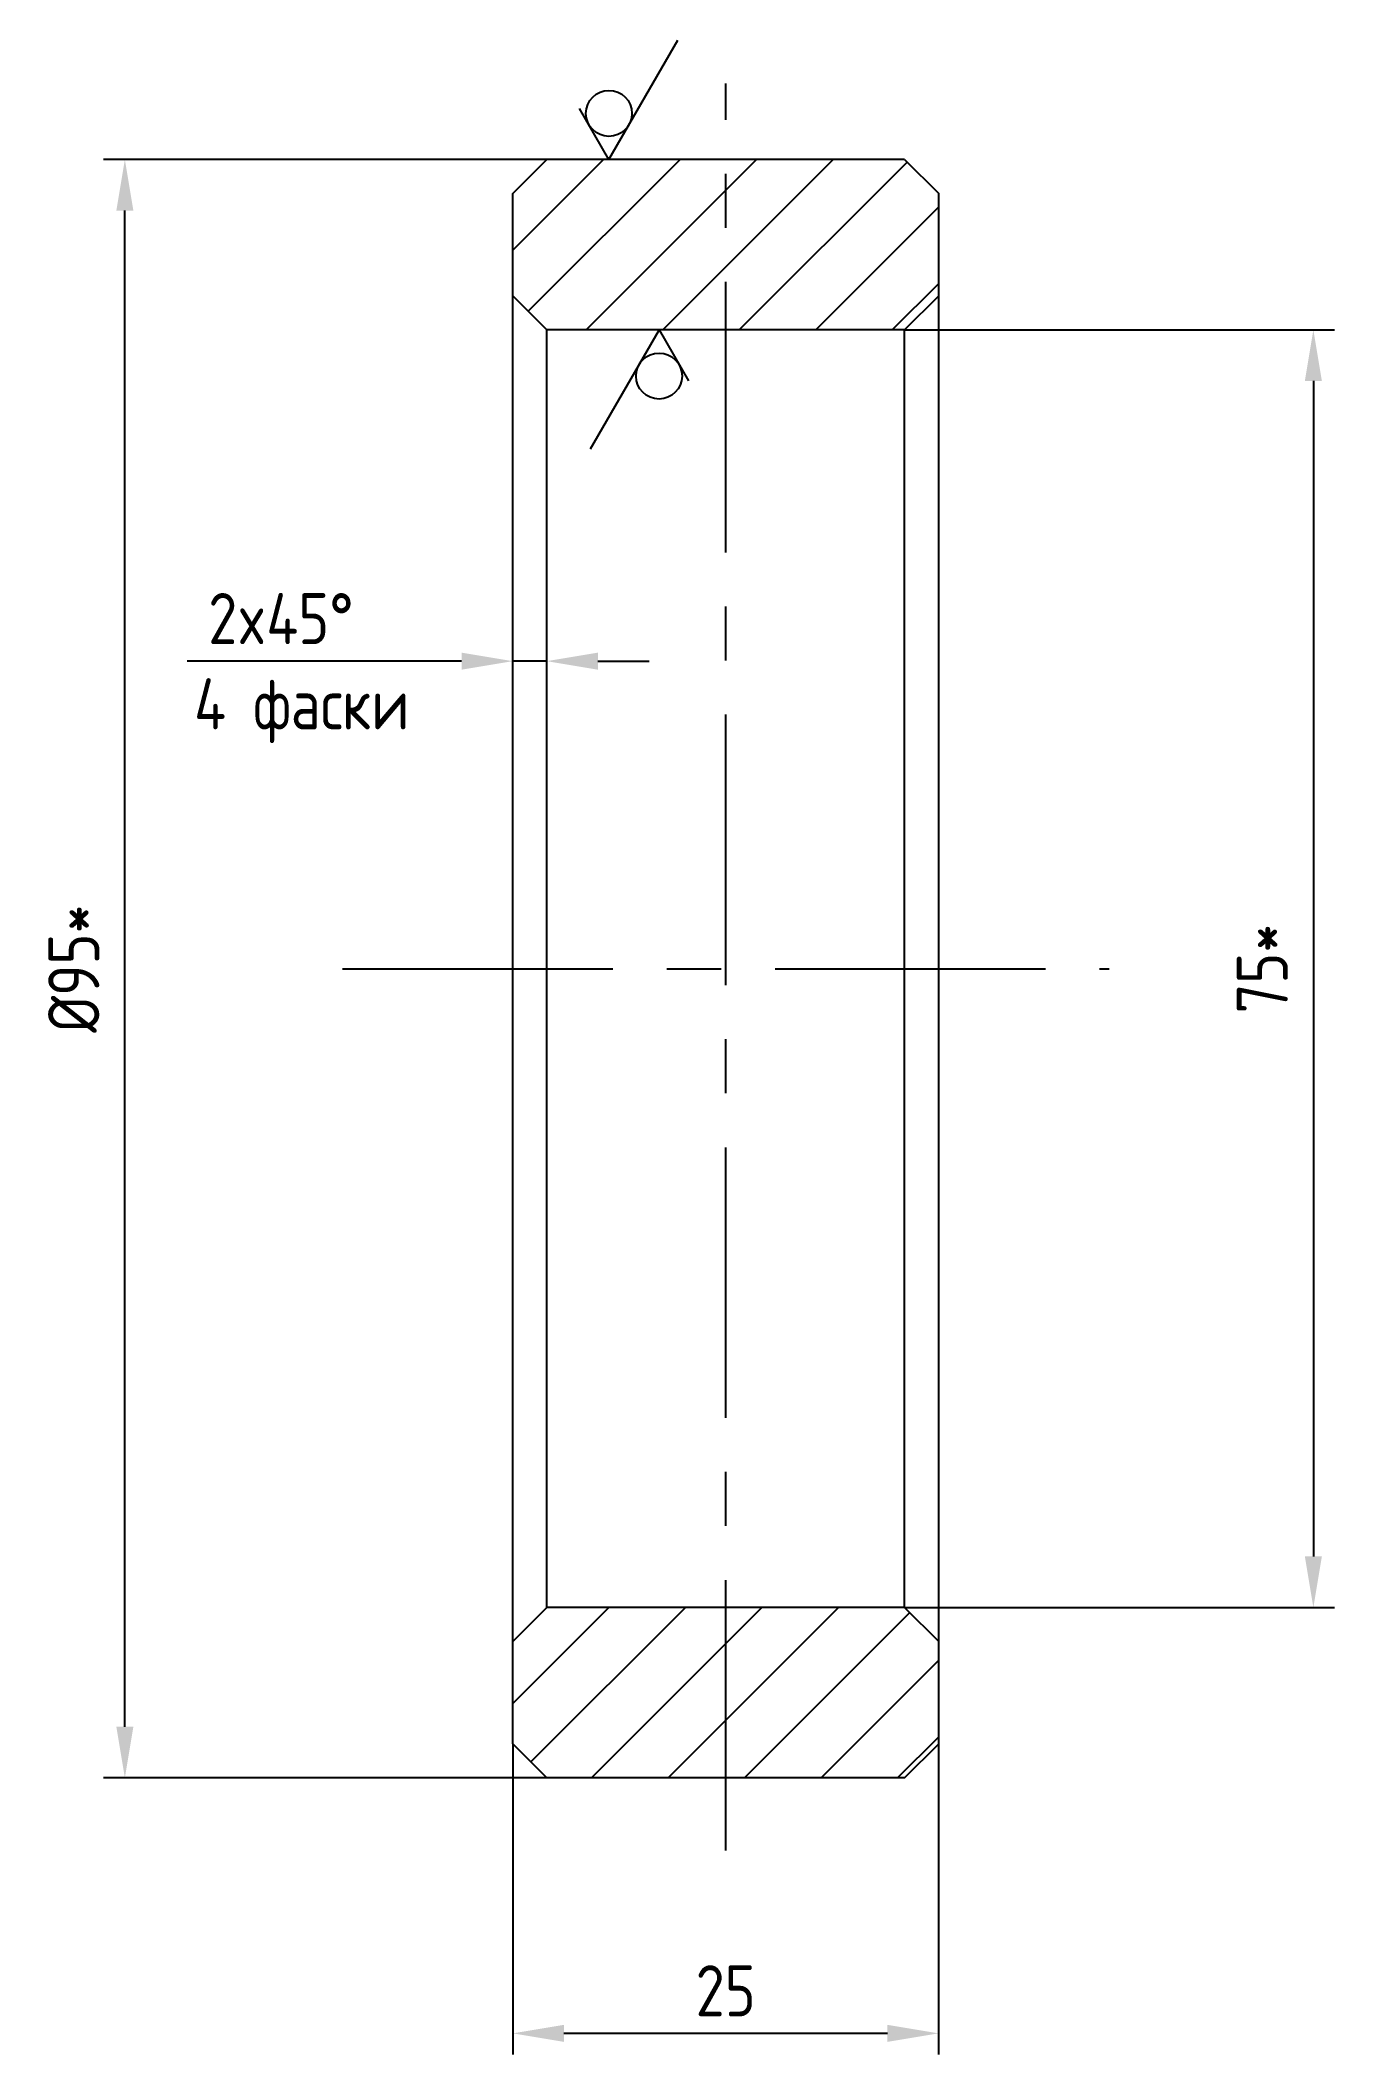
# Model space of a CAD drawing. Header units: millimetres. Extents: x -770 to -694, y 4513 to 4632.
import ezdxf

# ---------------------------------------------------------------- set-up
doc = ezdxf.new("R2010")
doc.units = ezdxf.units.MM
doc.header["$LTSCALE"] = 0.5
doc.linetypes.add('CENTER', pattern=[50.8, 31.75, -6.35, 6.35, -6.35])
for name, color, linetype in [('Cen', 5, 'CENTER'), ('Cont', 6, 'Continuous'), ('Dim', 7, 'Continuous'), ('Hatch', 2, 'Continuous'), ('Text', 3, 'Continuous')]:
    doc.layers.add(name, color=color, linetype=linetype)
doc.styles.add('Style1', font='romans.shx', dxfattribs={"width": 0.8})
doc.dimstyles.new('Lin', dxfattribs={"dimtxt": 3, "dimasz": 3, "dimexe": 1.25, "dimexo": 0, "dimgap": 1.5, "dimtad": 1, "dimtxsty": 'Style1', "dimcen": 2.5, "dimclrt": 3, "dimadec": 0, "dimazin": 0, "dimtfac": 1, "dimtmove": 0, "dimatfit": 3, "dimldrblk": 'DOT', "dimfxl": 1, "dimarcsym": 0})
doc.dimstyles.new('Lin$0', dxfattribs={"dimtxt": 3, "dimasz": 3, "dimexe": 1.25, "dimexo": 0, "dimgap": 1, "dimtad": 1, "dimdec": 3, "dimtxsty": 'Style1', "dimcen": 2.5, "dimclrt": 3, "dimadec": 0, "dimazin": 0, "dimtfac": 1, "dimtdec": 3, "dimtmove": 0, "dimatfit": 3, "dimldrblk": 'DOT', "dimfxl": 1, "dimarcsym": 0})

# ---------------------------------------------------------------- blocks, each defined once
blk = doc.blocks.new('*D42')
at = {"layer": 'Defpoints', "color": 0, "transparency": 16777216}
for p in [(-739.84, 4595.26), (-741.84, 4585.26), (-739.84, 4585.26)]:
    blk.add_point(p, dxfattribs=at)
at = {"layer": 'Dim', "color": 0, "lineweight": -2, "transparency": 16777216}
for p, q in [((-741.84, 4585.26), (-741.84, 4596.51)), ((-739.84, 4585.26), (-739.84, 4596.51)), ((-744.84, 4595.26), (-760.96, 4595.26)), ((-739.84, 4595.26), (-741.84, 4595.26)), ((-736.84, 4595.26), (-733.84, 4595.26))]:
    blk.add_line(p, q, dxfattribs=at)
at = {"layer": 'Dim', "color": 0, "transparency": 16777216}
for points in [[(-744.84, 4595.76), (-744.84, 4594.76), (-741.84, 4595.26)], [(-736.84, 4595.76), (-736.84, 4594.76), (-739.84, 4595.26)]]:
    blk.add_solid(points, dxfattribs=at)
at = {"layer": 'Dim', "color": 3, "transparency": 16777216, "insert": (-755.45, 4597.76), "char_height": 3, "attachment_point": 5, "style": 'Style1'}
blk.add_mtext('2x45°', dxfattribs=at)
blk = doc.blocks.new('_Dot')
at = {"color": 0, "linetype": 'ByBlock', "lineweight": -2}
blk.add_line((-0.5, 0), (-1, 0), dxfattribs=at)
at = {"color": 0, "linetype": 'ByBlock', "const_width": 0.5}
blk.add_lwpolyline([(-0.25, 0, 1), (0.25, 0, 1)], format="xyb", close=True, dxfattribs=at)
blk = doc.blocks.new('*D43')
at = {"layer": 'Defpoints', "color": 0, "transparency": 16777216}
for p in [(-741.84, 4531.71), (-716.84, 4531.71), (-741.84, 4514.71)]:
    blk.add_point(p, dxfattribs=at)
at = {"layer": 'Dim', "color": 0, "lineweight": -2, "transparency": 16777216}
for p, q in [((-741.84, 4531.71), (-741.84, 4513.46)), ((-716.84, 4531.71), (-716.84, 4513.46)), ((-719.84, 4514.71), (-738.84, 4514.71))]:
    blk.add_line(p, q, dxfattribs=at)
at = {"layer": 'Dim', "color": 0, "transparency": 16777216}
for points in [[(-738.84, 4515.21), (-738.84, 4514.21), (-741.84, 4514.71)], [(-719.84, 4515.21), (-719.84, 4514.21), (-716.84, 4514.71)]]:
    blk.add_solid(points, dxfattribs=at)
at = {"layer": 'Dim', "color": 3, "transparency": 16777216, "insert": (-729.34, 4517.21), "char_height": 3, "attachment_point": 5, "style": 'Style1'}
blk.add_mtext('25', dxfattribs=at)
blk = doc.blocks.new('*D44')
at = {"layer": 'Defpoints', "color": 0, "transparency": 16777216}
for p in [(-764.61, 4624.71), (-739.84, 4624.71), (-739.84, 4529.71)]:
    blk.add_point(p, dxfattribs=at)
at = {"layer": 'Dim', "color": 0, "lineweight": -2, "transparency": 16777216}
for p, q in [((-739.84, 4624.71), (-765.86, 4624.71)), ((-764.61, 4532.71), (-764.61, 4621.71)), ((-739.84, 4529.71), (-765.86, 4529.71))]:
    blk.add_line(p, q, dxfattribs=at)
at = {"layer": 'Dim', "color": 0, "transparency": 16777216}
for points in [[(-765.11, 4621.71), (-764.11, 4621.71), (-764.61, 4624.71)], [(-765.11, 4532.71), (-764.11, 4532.71), (-764.61, 4529.71)]]:
    blk.add_solid(points, dxfattribs=at)
at = {"layer": 'Dim', "color": 3, "transparency": 16777216, "insert": (-767.61, 4577.21), "char_height": 3, "attachment_point": 5, "rotation": 90, "style": 'Style1'}
blk.add_mtext('%%c95*', dxfattribs=at)
blk = doc.blocks.new('sherISO_09')
at = {"layer": 'Text'}
for q in [(4.04, 7), (-1.73, 3)]:
    blk.add_line((0, 0), q, dxfattribs=at)
blk.add_circle((0, 2.71), 1.35, dxfattribs=at)
blk = doc.blocks.new('*D48')
at = {"layer": 'Defpoints', "color": 0, "transparency": 16777216}
for p in [(-718.84, 4614.71), (-718.84, 4539.71), (-694.84, 4539.71)]:
    blk.add_point(p, dxfattribs=at)
at = {"layer": 'Dim', "color": 0, "lineweight": -2, "transparency": 16777216}
for p, q in [((-718.84, 4614.71), (-693.59, 4614.71)), ((-694.84, 4611.71), (-694.84, 4542.71)), ((-718.84, 4539.71), (-693.59, 4539.71))]:
    blk.add_line(p, q, dxfattribs=at)
at = {"layer": 'Dim', "color": 0, "transparency": 16777216}
for points in [[(-695.34, 4611.71), (-694.34, 4611.71), (-694.84, 4614.71)], [(-695.34, 4542.71), (-694.34, 4542.71), (-694.84, 4539.71)]]:
    blk.add_solid(points, dxfattribs=at)
at = {"layer": 'Dim', "color": 3, "transparency": 16777216, "insert": (-697.84, 4577.21), "char_height": 3, "attachment_point": 5, "rotation": 90, "style": 'Style1'}
blk.add_mtext('75*', dxfattribs=at)

msp = doc.modelspace()

# ---------------------------------------------------------------- hatches: boundary and pattern name
at = {"layer": 'Hatch'}
h = msp.add_hatch(dxfattribs=at)
h.set_pattern_fill('ANSI31', color=256, style=0)
h.paths.add_polyline_path([(-739.8359, 4624.7064), (-741.8359, 4622.7064), (-741.8359, 4616.7064), (-739.8359, 4614.7064), (-718.8359, 4614.7064), (-716.8359, 4616.7064), (-716.8359, 4622.7064), (-718.8359, 4624.7064)])
h.paths.add_polyline_path([(-739.8359, 4539.7065), (-741.8359, 4537.7065), (-741.8359, 4531.7065), (-739.8359, 4529.7065), (-718.8359, 4529.7065), (-716.8359, 4531.7065), (-716.8359, 4537.7065), (-718.8359, 4539.7065)])

# ---------------------------------------------------------------- linework, layer by layer
at = {"layer": 'Cen'}
for p, q in [((-729.3359, 4525.4458), (-729.3359, 4629.162)), ((-751.8359, 4577.2065), (-706.8359, 4577.2065))]:
    msp.add_line(p, q, dxfattribs=at)
at = {"layer": 'Cont'}
for p, q in [((-741.8359, 4622.7064), (-739.8359, 4624.7064)), ((-718.8359, 4624.7064), (-739.8359, 4624.7064)), ((-718.8359, 4624.7064), (-716.8359, 4622.7064)), ((-741.8359, 4531.7065), (-741.8359, 4622.7064)), ((-716.8359, 4531.7065), (-716.8359, 4622.7064)), ((-739.8359, 4614.7064), (-741.8359, 4616.7064)), ((-718.8359, 4614.7064), (-716.8359, 4616.7064)), ((-718.8359, 4614.7064), (-739.8359, 4614.7064)), ((-739.8359, 4539.7065), (-739.8359, 4614.7064)), ((-718.8359, 4539.7065), (-718.8359, 4614.7064)), ((-739.8359, 4539.7065), (-741.8359, 4537.7065)), ((-718.8359, 4539.7065), (-739.8359, 4539.7065)), ((-718.8359, 4539.7065), (-716.8359, 4537.7065)), ((-739.8359, 4529.7065), (-741.8359, 4531.7065)), ((-718.8359, 4529.7065), (-716.8359, 4531.7065)), ((-718.8359, 4529.7065), (-739.8359, 4529.7065))]:
    msp.add_line(p, q, dxfattribs=at)

# ---------------------------------------------------------------- block references
at = {"layer": 'Cen'}
msp.add_blockref('sherISO_09', (-736.1916, 4624.7064), dxfattribs=at)
at = {"layer": 'Cen', "rotation": 180}
msp.add_blockref('sherISO_09', (-733.2523, 4614.7064), dxfattribs=at)

# ---------------------------------------------------------------- texts
at = {"layer": 'Text', "style": 'Style1', "width": 0.8}
msp.add_text('4 фаски', height=3, rotation=360, dxfattribs=at).set_placement((-760.5493, 4591.2551))

# ---------------------------------------------------------------- dimensions: what is measured, and where the dimension line sits
at = {"layer": 'Dim'}
dim = msp.add_linear_dim(base=(-764.6078, 4624.7064), p1=(-739.8359, 4529.7065), p2=(-739.8359, 4624.7064), angle=90, text='%%c<>*', dimstyle='Lin', dxfattribs=at)
dim.commit()
dim.dimension.update_dxf_attribs({"geometry": '*D44', "text_midpoint": (-767.6078, 4577.2065)})
dim = msp.add_linear_dim(base=(-694.8359, 4539.7065), p1=(-718.8359, 4614.7064), p2=(-718.8359, 4539.7065), angle=90, text='<>*', dimstyle='Lin$0', override={"dimgap": 1.5, "dimdec": 2, "dimtdec": 2}, dxfattribs=at)
dim.commit()
dim.dimension.update_dxf_attribs({"geometry": '*D48', "text_midpoint": (-697.8359, 4577.2065)})
dim = msp.add_linear_dim(base=(-739.8359, 4595.2551), p1=(-741.8359, 4585.2551), p2=(-739.8359, 4585.2551), text='<>x45°', dimstyle='Lin$0', dxfattribs=at)
dim.commit()
dim.dimension.update_dxf_attribs({"geometry": '*D42', "text_midpoint": (-755.4504, 4595.2551), "dimtype": 160})
dim = msp.add_linear_dim(base=(-741.8359, 4514.7065), p1=(-716.8359, 4531.7065), p2=(-741.8359, 4531.7065), angle=180, dimstyle='Lin$0', override={"dimarcsym": 1}, dxfattribs=at)
dim.commit()
dim.dimension.update_dxf_attribs({"geometry": '*D43', "text_midpoint": (-729.3359, 4517.2065)})

doc.saveas('drawing.dxf')
